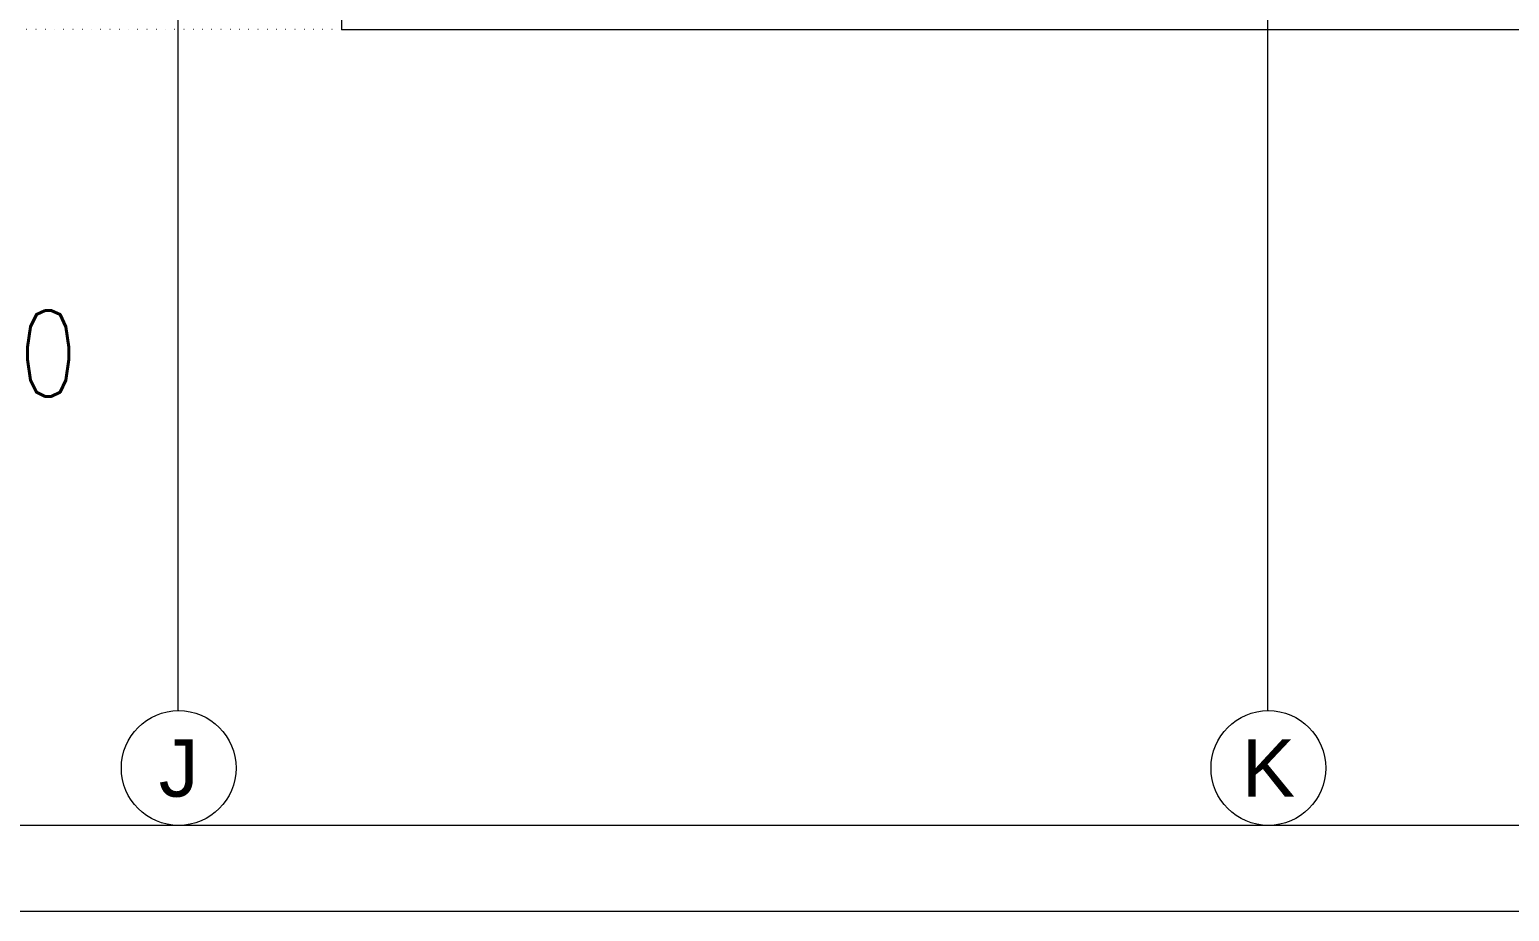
# Model space of a CAD drawing. Extents: x -2365 to 41970, y -230 to 8114.
# Drawn here: x 31597 to 32113, y 0 to 307 of the extents above; entities that cross this region are included whole.
import ezdxf
from ezdxf.enums import TextEntityAlignment as Align

# ---------------------------------------------------------------- set-up
doc = ezdxf.new("R2010")
doc.units = 0
doc.header["$LTSCALE"] = 25
doc.linetypes.add('DOT2', pattern=[0.125, 0, -0.125])
doc.layers.get('0').update_dxf_attribs({"color": 9, "lineweight": 9})
for name, color, linetype, lineweight in [('06A', 9, 'Continuous', 9), ('20', 9, 'DOT2', 9), ('24', 9, 'Continuous', 9), ('40A', 9, 'Continuous', 9), ('E-YAZI', 7, 'Continuous', 30)]:
    doc.layers.add(name, color=color, linetype=linetype, lineweight=lineweight)
doc.styles.add('Arial', font='arial.ttf', dxfattribs={"height": 2.5})
doc.styles.add('E-YAZI', font='txttw.shx')

# ---------------------------------------------------------------- blocks, each defined once
blk = doc.blocks.new('0_aks')
at = {"linetype": 'Continuous'}
blk.add_circle((0, 0), 2, dxfattribs=at)
at = {"style": 'Arial'}
blk.add_attdef('AKS', text='', height=2, dxfattribs=at).set_placement((0, 0), align=Align.MIDDLE_CENTER)
blk = doc.blocks.new('p-aks_vw')
at = {"layer": '24', "ltscale": 2}
for points in [[(3240, 40), (3240, -257.5)], [(3620, 40), (3620, -257.5)]]:
    blk.add_lwpolyline(points, dxfattribs=at)
at = {"layer": '24', "xscale": 10, "yscale": 10, "zscale": 10}
for p, values in [((3240.29, -277.5), {'AKS': 'J'}), ((3620.29, -277.5), {'AKS': 'K'})]:
    blk.add_blockref('0_aks', p, dxfattribs=at).add_auto_attribs(values)

msp = doc.modelspace()

# ---------------------------------------------------------------- linework, layer by layer
at = {"layer": '06A'}
msp.add_lwpolyline([(33968.93, 4027.5), (32448.92, 4027.5), (32448.92, 3922.5), (32465.93, 3922.5), (32465.93, 4010.5), (33973.93, 4010.5), (33973.93, 224.5), (32465.93, 224.5), (32465.93, 324.5), (31705.92, 324.5), (31705.92, 307.5), (32448.92, 307.5), (32448.92, 207.5), (33968.93, 207.5)], dxfattribs=at)
at = {"layer": '20'}
msp.add_lwpolyline([(31705.92, 307.5), (30792.12, 307.5)], dxfattribs=at)
at = {"layer": '40A'}
for points in [[(34975, 0), (27980, 0), (27980, 4205), (34975, 4205)], [(28060, 4205), (34435.06, 4205), (34435.06, 30), (28060, 30)]]:
    msp.add_lwpolyline(points, close=True, dxfattribs=at)

# ---------------------------------------------------------------- block references
at = {"layer": '24'}
msp.add_blockref('p-aks_vw', (28408.92, 327.5), dxfattribs=at)

# ---------------------------------------------------------------- texts
at = {"layer": 'E-YAZI', "color": 4, "style": 'E-YAZI', "width": 0.8}
msp.add_text('ÇATI KATI TV SİSTEMİ TESİSAT PLANI 1/50', height=30, dxfattribs=at).set_placement((30939.26, 179.59))

doc.saveas('drawing.dxf')
